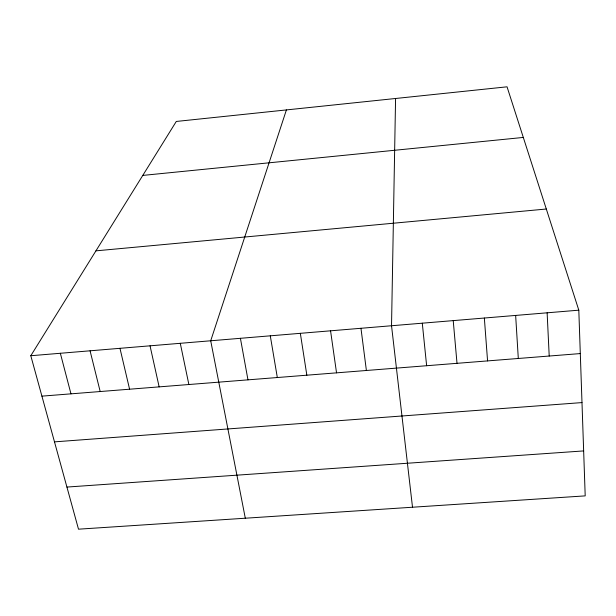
<?xml version="1.0" encoding="UTF-8"?>
<svg xmlns="http://www.w3.org/2000/svg" width="616" height="616" viewBox="0 0 616 616"><rect width="100%" height="100%" fill="white"/><g stroke="black" fill="none" stroke-linecap="round" stroke-linejoin="round"><path stroke-width="0.92" d="M395.572 98.491L391.53 325.749L412.512 507.23M286.409 109.918L210.71 340.779L245.307 518.225M30.8 355.732L176.291 121.452L507.045 86.817L578.809 310.179L585.2 495.88L78.502 529.183L30.8 355.732L578.809 310.179M142.781 175.414L523.307 137.437M95.934 250.851L546.307 209.017M41.911 396.142L580.303 353.576M54.485 441.865L581.989 402.587M66.921 487.063L583.652 450.92M60.345 353.276L70.971 393.847M90.067 350.804L100.192 391.537M119.966 348.325L129.583 389.212M150.035 345.822L159.144 386.879M180.28 343.305L188.873 384.523M240.409 338.307L247.971 379.856M270.285 335.828L277.323 377.531M300.339 333.325L306.845 375.198M330.561 330.815L336.536 372.849M360.961 328.29L366.397 370.493M422.291 323.192L426.634 365.727M453.222 320.62L457.01 363.325M484.345 318.033L487.572 360.914M515.646 315.43L518.302 358.481M547.131 312.812L549.21 356.04"/></g></svg>
